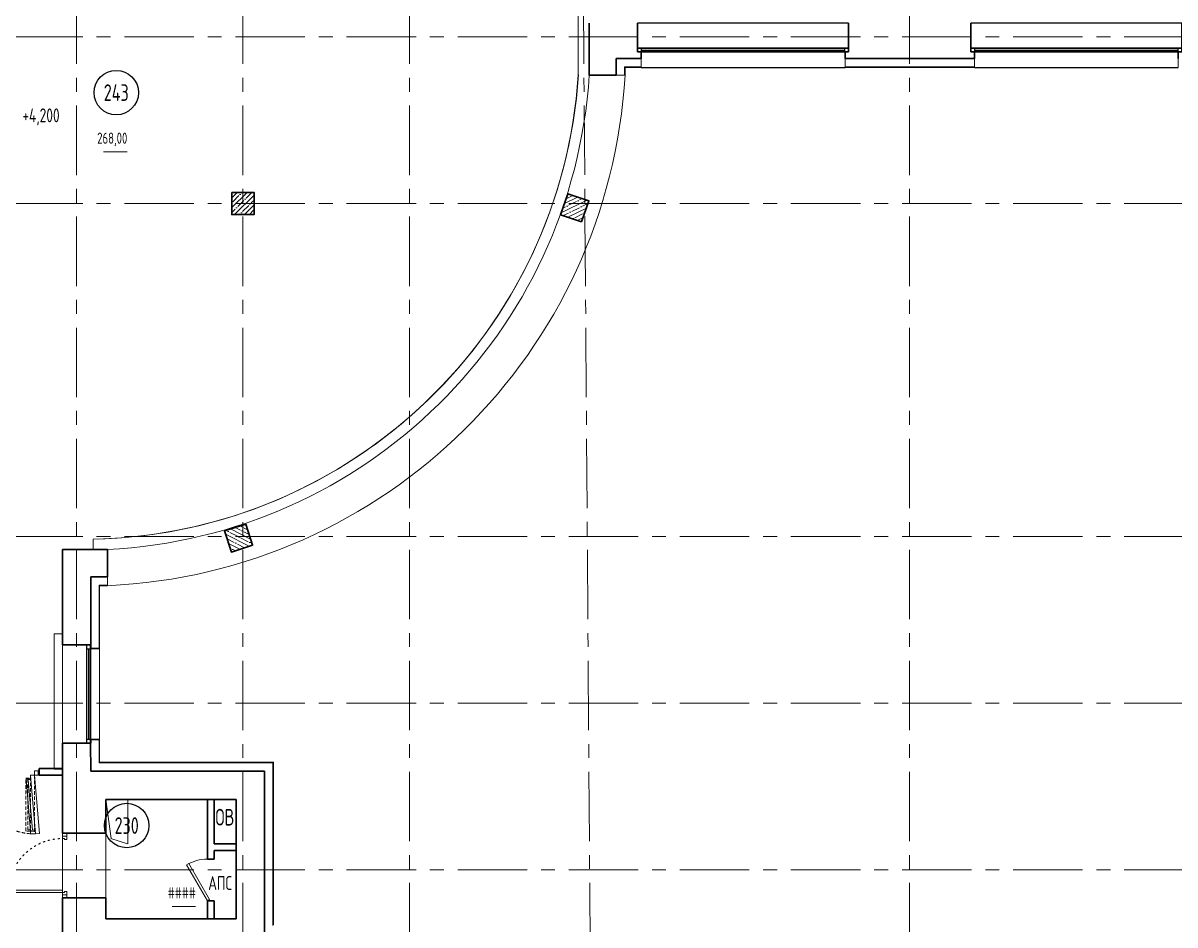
# Model space of a CAD drawing. Header units: millimetres. Extents: x -13407 to 95998, y -2719 to 109387.
# Drawn here: x 13611 to 34350, y 44292 to 60537 of the extents above; entities that cross this region are included whole.
import ezdxf
from ezdxf import colors
from ezdxf.entities.mleader import LeaderData, LeaderLine
from ezdxf.enums import TextEntityAlignment as Align
from ezdxf.math import Vec2, Vec3

# ---------------------------------------------------------------- set-up
doc = ezdxf.new("R2010")
doc.units = ezdxf.units.MM
for name, pattern in [('ACAD_ISO03W100', [30, 12, -18]), ('CENTER', [2, 1.25, -0.25, 0.25, -0.25]), ('DASHED', [19.05, 12.7, -6.35])]:
    doc.linetypes.add(name, pattern=pattern)
for name, color, linetype, lineweight in [('АР_Двери', 5, 'Continuous', 18), ('АР_Колонны', 5, 'Continuous', 30), ('АР_Колонны Штрих', 250, 'Continuous', 5), ('АР_Маркер экспликации', 239, 'Continuous', 13), ('АР_Навесной фасад', 5, 'Continuous', 5), ('АР_Номер помещения', 1, 'Continuous', 25), ('АР_Оси', 193, 'Continuous', 9), ('АР_Отметки', 250, 'Continuous', 15), ('АР_Перегородки витражные', 152, 'Continuous', 13), ('АР_Перегородки газоблок', 165, 'Continuous', 30), ('АР_Подоконники', 163, 'Continuous', 9), ('АР_Помещения_площадь', 19, 'Continuous', 9), ('АР_стены', 250, 'Continuous', 30), ('АР_Сущ Несущая стена', 202, 'Continuous', 30), ('АР_Шкафы ЭОМ', 1, 'Continuous', 0), ('Подвал', 250, 'Continuous', 30), ('Эвакуация', 7, 'Continuous', 9)]:
    doc.layers.add(name, color=color, linetype=linetype, lineweight=lineweight)
doc.layers.add('АР_новое окно', color=160, linetype='Continuous')
doc.layers.add('АР_Отверстия', color=251, linetype='Continuous')
doc.styles.add('ICOCPEUR', font='isocpeur.ttf')
doc.styles.add('ISOCPEUR', font='isocpeur.ttf', dxfattribs={"width": 0.7})
doc.styles.get("Standard").update_dxf_attribs({"font": 'arial.ttf'})

# ---------------------------------------------------------------- blocks, each defined once
blk = doc.blocks.new('*U68')
at = {"layer": 'АР_новое окно', "lineweight": 20}
for p, q in [((0, 3800), (-70, 3800)), ((0, 0), (-70, 0))]:
    blk.add_line(p, q, dxfattribs=at)
at = {"layer": 'АР_новое окно'}
for p, q in [((-70, 3800), (-70, 0)), ((-70, 0), (-70, 3800)), ((0, 3800), (0, 0)), ((0, 3730), (-70, 3730)), ((-35, 3730), (-35, 70)), ((0, 70), (-70, 70))]:
    blk.add_line(p, q, dxfattribs=at)
blk = doc.blocks.new('блок новое окно')
at = {"layer": 'АР_Навесной фасад', "ltscale": 100}
for points in [[(65, -640), (65, -800)], [(3735, -640), (3735, -800)]]:
    blk.add_lwpolyline(points, dxfattribs=at)
at = {"layer": 'АР_новое окно', "ltscale": 100}
for p, q in [((3800, 0), (0, 0)), ((3735, -521), (0, -521))]:
    blk.add_line(p, q, dxfattribs=at)
blk.add_lwpolyline([(65, -800), (3735, -800)], dxfattribs=at)
at = {"layer": 'АР_Сущ Несущая стена', "ltscale": 100}
for p, q in [((0, -521), (0, 0)), ((3800, -521), (3800, 0)), ((65, -521), (0, -521)), ((65, -521), (65, -640)), ((3800, -521), (3735, -521)), ((3735, -521), (3735, -640))]:
    blk.add_line(p, q, dxfattribs=at)
at = {"layer": 'АР_новое окно', "ltscale": 100, "xscale": -1, "rotation": 90}
blk.add_blockref('*U68', (3800, -521), dxfattribs=at)
blk = doc.blocks.new('*U50')
at = {"layer": 'АР_Номер помещения', "color": 7}
blk.add_circle((-518, 1403), 400, dxfattribs=at)
at = {"layer": 'АР_Помещения_площадь', "color": 7}
blk.add_line((-323, 336), (-746, 336), dxfattribs=at)
at = {"color": 7, "style": 'ISOCPEUR', "width": 0.7, "flags": 1}
blk.add_attdef('КАТЕГОРИЯ', (-499, -2092), '', height=250, dxfattribs=at)
at = {"layer": 'АР_Номер помещения', "color": 7, "style": 'ISOCPEUR', "width": 0.7}
blk.add_attdef('НОМЕР_ПОМЕЩЕНИЯ', text='', height=300, dxfattribs=at).set_placement((-518, 1403), align=Align.MIDDLE_CENTER)
at = {"layer": 'АР_Помещения_площадь', "color": 7, "lineweight": 30, "width": 0.7, "flags": 104}
blk.add_attdef('ИМЯ_ПОМЕЩЕНИЯ', text='', height=100, dxfattribs=at).set_placement((158, 1217), align=Align.MIDDLE_CENTER)
at = {"layer": 'АР_Помещения_площадь', "color": 7, "style": 'ISOCPEUR', "width": 0.7}
blk.add_attdef('ПЛОЩАДЬ_ПОМЕЩЕНИЯ', text='', height=200, dxfattribs=at).set_placement((-318, 583), align=Align.MIDDLE_RIGHT)
blk = doc.blocks.new('1700-3')
for p, q in [((-416, 1465), (-422, 1430)), ((-90, 1407), (-96, 1373))]:
    blk.add_line(p, q)
at = {"linetype": 'DASHED', "ltscale": 5}
for p, q in [((-991, 20), (-994, 55)), ((-80, 100), (-83, 135))]:
    blk.add_line(p, q, dxfattribs=at)
for points in [[(-476, 1526), (-12, 1444), (0, 1513), (-464, 1595)], [(0, -13), (-1051, -105), (-1057, -35), (-6, 57)]]:
    blk.add_lwpolyline(points, close=True)
for points in [[(-471, 1443), (0, 1443), (0, 1513), (-471, 1513)], [(0, -13), (-1055, -13), (-1055, 57), (0, 57)]]:
    blk.add_lwpolyline(points, close=True, dxfattribs=at)
for points in [[(-392, 1511), (-427, 1517), (-441, 1434), (-76, 1369), (-61, 1453), (-96, 1459)], [(-407, 1514), (-416, 1465), (-90, 1407), (-81, 1456)], [(80, 1600), (0, 1600), (0, 1583), (80, 1583), (80, 1600)], [(0, 1583), (80, 1583), (80, 1513), (50, 1513), (50, 1513), (0, 1513), (0, 1583)], [(-972, -28), (-1007, -31), (-1014, 54), (-63, 137), (-56, 52), (-91, 49)], [(-987, -29), (-991, 20), (-80, 100), (-76, 50)], [(0, -83), (80, -83), (80, -13), (50, -13), (50, -13), (0, -13), (0, -83)], [(80, -100), (0, -100), (0, -83), (80, -83), (80, -100)]]:
    blk.add_lwpolyline(points)
for points in [[(-386, 1443), (-421, 1443), (-421, 1358), (-50, 1358), (-50, 1443), (-85, 1443)], [(-401, 1443), (-401, 1393), (-70, 1393), (-70, 1443)], [(-970, 57), (-1005, 57), (-1005, 142), (-50, 142), (-50, 57), (-85, 57)], [(-985, 57), (-985, 107), (-70, 107), (-70, 57)]]:
    blk.add_lwpolyline(points, dxfattribs=at)
for centre, radius, start, end in [((0, 1513), 471, 170, 270), ((0, -13), 1055, 90, 181.2023)]:
    blk.add_arc(centre, radius, start, end, dxfattribs=at)
blk = doc.blocks.new('_DotSmall')
at = {"color": 0, "linetype": 'ByBlock', "const_width": 0.5}
blk.add_lwpolyline([(-0.0625, 0, 1), (0.0625, 0, 1)], format="xyb", close=True, dxfattribs=at)
blk = doc.blocks.new('*U75')
at = {"layer": 'АР_новое окно', "lineweight": 20}
for p, q in [((0, 1770), (-70, 1770)), ((0, 0), (-70, 0))]:
    blk.add_line(p, q, dxfattribs=at)
at = {"layer": 'АР_новое окно'}
for p, q in [((-70, 1770), (-70, 0)), ((-70, 0), (-70, 1770)), ((0, 1700), (-70, 1700)), ((-35, 1700), (-35, 70)), ((0, 1770), (0, 0)), ((0, 70), (-70, 70))]:
    blk.add_line(p, q, dxfattribs=at)
blk = doc.blocks.new('A$Cb1ac1438')
at = {"layer": 'АР_Колонны Штрих', "ltscale": 100}
h = blk.add_hatch(dxfattribs=at)
h.set_pattern_fill('ANSI35', color=256, scale=500, angle=161.0398)
h.set_pattern_definition([(206.039832, (898269.91, -348997.31), (54.874485, -112.311134), []), (206.039832, (898186.31, -348968.59), (54.874485, -112.311134), [156.25, -31.25, 0, -31.25])])
h.paths.add_polyline_path([(5719, -203), (6098, -333), (6228, 46), (5849, 176)])
h = blk.add_hatch(dxfattribs=at)
h.set_pattern_fill('ANSI35', color=256, scale=500, angle=-72.0645)
h.set_pattern_definition([(332.935457, (-256735.91, 917047.48), (56.87424, 111.311818), []), (332.935457, (-256708.7, 916963.39), (56.87424, 111.311818), [156.25, -31.25, 0, -31.25])])
h.paths.add_polyline_path([(173, -6155), (50, -5774), (-331, -5897), (-207, -6278)])
at = {"layer": 'АР_Колонны', "ltscale": 100}
for points in [[(6098, -333), (5719, -203), (5849, 176), (6228, 46)], [(50, -5774), (173, -6155), (-207, -6278), (-331, -5897)]]:
    blk.add_lwpolyline(points, close=True, dxfattribs=at)
blk = doc.blocks.new('*U5')
for p, q in [((-750, 0), (-750, 100)), ((0, 0), (0, 100))]:
    blk.add_line(p, q)
blk.add_lwpolyline([(0, 0), (-650, -375), (-671, -337), (-22, 38)], close=True)
blk.add_arc((0, 0), 750, 180, 210)
blk = doc.blocks.new('*U278')
for points in [[(0, 0), (0, -80), (55, -80), (55, 0), (0, 0)], [(55, -80), (55, 0), (115, 0), (115, -40), (100, -40), (100, -80), (55, -80)], [(1115, -80), (1115, 0), (1055, 0), (1055, -40), (1070, -40), (1070, -80), (1115, -80)], [(1170, 0), (1170, -80), (1115, -80), (1115, 0), (1170, 0)]]:
    blk.add_lwpolyline(points)
blk.add_lwpolyline([(100, -80), (100, -1050), (140, -1050), (140, -80)], close=True)
at = {"linetype": 'ACAD_ISO03W100', "ltscale": 3}
blk.add_arc((100, -80), 970, 270, 0, dxfattribs=at)
blk = doc.blocks.new('*U277')
at = {"layer": 'АР_Номер помещения', "color": 7}
blk.add_circle((-21607, 3200), 400, dxfattribs=at)
at = {"layer": 'АР_Помещения_площадь', "color": 7}
blk.add_line((-20367, 1739), (-20790, 1739), dxfattribs=at)
at = {"color": 7, "style": 'ISOCPEUR', "width": 0.7, "flags": 1}
blk.add_attdef('КАТЕГОРИЯ', (-499, -2092), '', height=250, dxfattribs=at)
at = {"layer": 'АР_Номер помещения', "color": 7, "style": 'ISOCPEUR', "width": 0.7}
blk.add_attdef('НОМЕР_ПОМЕЩЕНИЯ', text='', height=300, dxfattribs=at).set_placement((-21607, 3200), align=Align.MIDDLE_CENTER)
at = {"layer": 'АР_Помещения_площадь', "color": 7, "style": 'ISOCPEUR', "width": 0.7}
blk.add_attdef('ПЛОЩАДЬ_ПОМЕЩЕНИЯ', text='', height=200, dxfattribs=at).set_placement((-20362, 1985), align=Align.MIDDLE_RIGHT)
at = {"layer": 'АР_Помещения_площадь', "color": 7, "lineweight": 30, "width": 0.7, "flags": 104}
blk.add_attdef('ИМЯ_ПОМЕЩЕНИЯ', text='', height=100, dxfattribs=at).set_placement((158, 1217), align=Align.MIDDLE_CENTER)

msp = doc.modelspace()

# ---------------------------------------------------------------- hatches: boundary and pattern name
at = {"layer": 'АР_Колонны Штрих', "ltscale": 100}
h = msp.add_hatch(dxfattribs=at)
h.set_pattern_fill('ANSI35', color=256, scale=500)
h.set_pattern_definition([(45, (-939682.16, 97358.67), (-88.388348, 88.388348), []), (45, (-939593.77, 97358.67), (-88.388348, 88.388348), [156.25, -31.25, 0, -31.25])])
h.paths.add_polyline_path([(17769.9, 57487.2), (17369.9, 57487.2), (17369.9, 57087.2), (17769.9, 57087.2)])

# ---------------------------------------------------------------- linework, layer by layer
at = {"layer": 'АР_Колонны', "ltscale": 100}
msp.add_lwpolyline([(17369.9, 57487.2), (17769.9, 57487.2), (17769.9, 57087.2), (17369.9, 57087.2)], close=True, dxfattribs=at)
at = {"layer": 'АР_Навесной фасад', "ltscale": 100}
for p, q in [((24439.3, 59747.2), (24739.9, 59747.2)), ((24449.3, 59737.2), (24739.9, 59737.2)), ((28409.9, 59747.2), (30739.9, 59747.2)), ((28409.9, 59737.2), (30739.9, 59737.2)), ((14979.8, 49271), (14979.8, 50412.5)), ((14989.8, 47222.2), (14989.8, 50402.5)), ((14989.8, 47532.8), (14989.8, 49049.1)), ((14979.8, 47212.2), (14979.8, 47631)), ((18109.8, 47212.2), (14979.8, 47212.2)), ((18119.8, 47222.2), (14989.8, 47222.2)), ((18109.8, 44282.2), (18109.8, 47212.2)), ((18119.8, 44292.2), (18119.8, 47222.2))]:
    msp.add_line(p, q, dxfattribs=at)
at = {"layer": 'АР_Навесной фасад', "color": 18, "ltscale": 100, "true_color": 0x000000}
for points in [[(24439.3, 59597.2), (24439.3, 59747.2)], [(24449.3, 59597.2), (24449.3, 59737.2)], [(24289.3, 59597.2), (24449.3, 59597.2)], [(15129.8, 50412.5), (14979.8, 50412.5)], [(15129.8, 50402.5), (14989.8, 50402.5)], [(15129.8, 50562.5), (15129.8, 50402.5)]]:
    msp.add_lwpolyline(points, dxfattribs=at)
at = {"layer": 'АР_Оси', "linetype": 'CENTER', "ltscale": 1000}
for p, q in [((14569.9, 79049.7), (14572.6, 23367.3)), ((17569.9, 79049.7), (17569.9, 23317.3)), ((20569.9, 79049.7), (20569.9, 23317.3)), ((23569.9, 79049.7), (23969.9, 23317.3)), ((29569.9, 79049.7), (29569.9, 23317.3)), ((-12563.8, 60287.2), (70614.6, 60287.2)), ((-12563.8, 57287.2), (70614.6, 57287.2)), ((-12563.8, 51287.2), (70614.6, 51287.2)), ((-12563.8, 48287.2), (70614.6, 48287.2)), ((-12563.8, 45287.2), (70614.6, 45287.2))]:
    msp.add_line(p, q, dxfattribs=at)
at = {"layer": 'АР_Перегородки газоблок', "ltscale": 100}
for p, q in [((16929.8, 46552.2), (16929.8, 45477.2)), ((17049.8, 45630.6), (17449.8, 45630.6)), ((17049.8, 45630.6), (17049.8, 45477.2)), ((17049.8, 45477.2), (16929.8, 45477.2)), ((16929.8, 44727.2), (16929.8, 44402.2)), ((17049.8, 44727.2), (16929.8, 44727.2)), ((17049.8, 44727.2), (17049.8, 44402.2))]:
    msp.add_line(p, q, dxfattribs=at)
for points in [[(14319.8, 47108.1), (14319.8, 46988.1), (13901.4, 46988.1)], [(13901.4, 46988.1), (13901.4, 47108.1)], [(13901.4, 47108.1), (14319.8, 47108.1)], [(17049.8, 46552.2), (17049.8, 45750.6)], [(17449.8, 45750.6), (17049.8, 45750.6)]]:
    msp.add_lwpolyline(points, dxfattribs=at)
at = {"layer": 'АР_Подоконники', "ltscale": 100}
for p, q in [((23604.9, 59605.3), (23604.9, 60737.2)), ((14871.1, 51055.9), (14871.1, 51242.7))]:
    msp.add_line(p, q, dxfattribs=at)
msp.add_lwpolyline([(14319.8, 49535.1), (14169.8, 49535.1), (14169.8, 47101.2), (14319.8, 47101.2)], dxfattribs=at)
for centre, radius, start, end in [((14698.5, 60165.1), 8924.1, 271.10883, 356.40396), ((14688.1, 60177.4), 8940.2, 271.69125, 356.32908)]:
    msp.add_arc(centre, radius, start, end, dxfattribs=at)
at = {"layer": 'АР_Сущ Несущая стена', "ltscale": 100}
for p, q in [((23804.9, 59897.2), (23804.9, 60537.2)), ((24289.3, 59897.2), (24739.9, 59897.2)), ((28409.9, 59897.2), (30739.9, 59897.2)), ((23804.9, 59597.2), (24289.3, 59597.2)), ((23804.9, 59597.2), (24289.3, 59597.2)), ((14319.8, 49336), (14319.8, 51055.9)), ((14829.8, 51055.9), (14319.8, 51055.9)), ((14829.8, 51055.9), (14319.8, 51055.9)), ((15129.8, 50562.5), (15129.8, 51055.9)), ((15129.8, 50562.5), (15129.8, 51055.9)), ((14829.8, 49271), (14829.8, 50562.5)), ((14829.8, 49336), (14319.8, 49336)), ((14829.4, 49336), (14829.4, 49271)), ((14829.4, 49271), (14979.8, 49271)), ((14829.4, 47566), (14319.8, 47566)), ((14829.4, 47566), (14319.8, 47566)), ((14319.8, 47566), (14319.8, 45948.6)), ((14829.8, 47062.2), (14826.2, 47566)), ((14829.4, 47631), (14989.8, 47631)), ((14829.4, 47631), (14829.4, 47566)), ((17959.8, 47062.2), (14829.8, 47062.2)), ((17959.8, 44132.2), (17959.8, 47062.2)), ((15099.8, 45948.6), (15099.8, 46552.2)), ((17449.8, 46552.2), (15099.8, 46552.2)), ((17449.8, 44402.2), (17449.8, 46552.2)), ((15099.8, 45948.6), (14319.8, 45948.6)), ((14319.8, 44781.6), (14319.8, 43622.2)), ((15099.8, 44781.6), (14319.8, 44781.6)), ((15099.8, 44402.2), (15099.8, 44781.6)), ((16830, 44402.2), (15099.8, 44402.2)), ((17449.8, 44402.2), (16830, 44402.2))]:
    msp.add_line(p, q, dxfattribs=at)
at = {"layer": 'АР_Сущ Несущая стена', "lineweight": 18, "ltscale": 100}
msp.add_line((14319.8, 49336), (14319.8, 47566), dxfattribs=at)
at = {"layer": 'АР_Сущ Несущая стена', "ltscale": 100}
for points in [[(23804.9, 59897.2), (23804.9, 59597.2)], [(23804.9, 59897.2), (23804.9, 59597.2)], [(24289.3, 59597.2), (24289.3, 59897.2)], [(24289.3, 59597.2), (24289.3, 59897.2)], [(15129.8, 51055.9), (14829.8, 51055.9)], [(15129.8, 51055.9), (14829.8, 51055.9)], [(15129.8, 50562.5), (14829.8, 50562.5)], [(15129.8, 50562.5), (14829.8, 50562.5)]]:
    msp.add_lwpolyline(points, dxfattribs=at)
at = {"layer": 'АР_Сущ Несущая стена', "lineweight": 18, "ltscale": 100}
for centre, radius, start, end in [((14679.8, 60189.1), 9144.3, 272.82064, 356.28873), ((14687.5, 60171.1), 9778.7, 272.59255, 356.63539)]:
    msp.add_arc(centre, radius, start, end, dxfattribs=at)
at = {"layer": 'Подвал', "lineweight": 13, "ltscale": 500}
msp.add_lwpolyline([(14319.8, 44781.6), (15099.8, 44781.6), (15099.8, 45948.6), (14319.8, 45948.6)], close=True, dxfattribs=at)
at = {"layer": 'Эвакуация', "lineweight": 18}
for p, q in [((15199.8, 45850.6), (15099.8, 46550.6)), ((15499.8, 45750.6), (15499.8, 46550.6)), ((15494.3, 45752.2), (15194.3, 45852.2))]:
    msp.add_line(p, q, dxfattribs=at)
at = {"layer": 'Эвакуация'}
msp.add_line((15499.8, 46550.6), (15499.8, 45750.6), dxfattribs=at)

# ---------------------------------------------------------------- block references
for p in [(24674.9, 60537.2), (30674.9, 60537.2)]:
    msp.add_blockref('блок новое окно', p)
at = {"layer": 'АР_Двери', "xscale": -1, "rotation": 270}
msp.add_blockref('*U278', (14399.8, 44778.6), dxfattribs=at)
at = {"layer": 'АР_Двери', "rotation": 270}
msp.add_blockref('*U5', (16929.8, 44727.2), dxfattribs=at)
at = {"layer": 'АР_Маркер экспликации'}
ref = msp.add_blockref('*U50', (15806.8, 57881.3), dxfattribs=at)
ref.add_attrib('НОМЕР_ПОМЕЩЕНИЯ', '243', dxfattribs={"layer": 'АР_Номер помещения', "color": 7, "height": 300, "style": 'ISOCPEUR', "width": 0.7}).set_placement((15289.2, 59284.1), align=Align.MIDDLE_CENTER)
ref.add_attrib('ПЛОЩАДЬ_ПОМЕЩЕНИЯ', '268,00', dxfattribs={"layer": 'АР_Помещения_площадь', "color": 7, "height": 200, "style": 'ISOCPEUR', "width": 0.7}).set_placement((15488.3, 58463.9), align=Align.MIDDLE_RIGHT)
at = {"layer": 'АР_Маркер экспликации', "color": 7}
ref = msp.add_blockref('*U277', (37083.7, 42883.1), dxfattribs=at)
ref.add_attrib('НОМЕР_ПОМЕЩЕНИЯ', '230', dxfattribs={"layer": 'АР_Номер помещения', "color": 7, "height": 300, "style": 'ISOCPEUR', "width": 0.7}).set_placement((15476.8, 46082.7), align=Align.MIDDLE_CENTER)
ref.add_attrib('ПЛОЩАДЬ_ПОМЕЩЕНИЯ', '####', dxfattribs={"layer": 'АР_Помещения_площадь', "color": 7, "height": 200, "style": 'ISOCPEUR', "width": 0.7}).set_placement((16721.4, 44868.4), align=Align.MIDDLE_RIGHT)
at = {"layer": 'АР_новое окно', "xscale": -1}
msp.add_blockref('*U75', (14756.2, 47566), dxfattribs=at)
at = {"layer": 'АР_Перегородки витражные', "rotation": 89.99999999999999}
msp.add_blockref('1700-3', (13801.4, 46988.1), dxfattribs=at)
at = {"layer": 'АР_стены', "color": 51, "ltscale": 100, "true_color": 0xf8f6b0}
msp.add_blockref('A$Cb1ac1438', (17569.9, 57287.2), dxfattribs=at)

# ---------------------------------------------------------------- texts
at = {"layer": 'АР_Отверстия', "ltscale": 100, "insert": (17243.9, 46233.3), "char_height": 300, "attachment_point": 5, "line_spacing_factor": 0.7, "style": 'ICOCPEUR'}
msp.add_mtext('\\A1;{\\W0.7;ОВ}', dxfattribs=at)
at = {"layer": 'АР_Шкафы ЭОМ', "ltscale": 100, "insert": (17159.8, 45047.2), "char_height": 250, "attachment_point": 5, "style": 'ICOCPEUR'}
msp.add_mtext('\\A1;{\\W0.7;АПС}', dxfattribs=at)

# ---------------------------------------------------------------- leaders
at = {"layer": 'АР_Отметки'}
ml = msp.add_multileader_mtext('Standard', dxfattribs=at)
ml.set_content('Л.4', color=256, style='ISOCPEUR')
ml.set_leader_properties(color=256, linetype='Continuous', lineweight=-1)
ml.set_arrow_properties(name='DOTSMALL')
ml.build(insert=Vec2(0, 0))
ml.multileader.update_dxf_attribs({"has_text_frame": 1, "text_left_attachment_type": 4, "text_right_attachment_type": 4, "dogleg_length": 100, "arrow_head_size": 180})
ctx = ml.context
ctx.base_point, ctx.char_height, ctx.arrow_head_size, ctx.landing_gap_size, ctx.plane_origin = Vec3(24105, 74801.7), 250, 180, 50, Vec3(52223.5, 62665)
ctx.left_attachment, ctx.right_attachment = 4, 4
notes = []
notes.append((ctx, [(0, (0, 0, 0), (0, 0), (1, 0), 1, [])]))
ctx.mtext.insert, ctx.mtext.width, ctx.mtext.line_spacing_style, ctx.mtext.flow_direction = Vec3(24155, 75135.1), 852.697, 2, 5
ml = msp.add_multileader_mtext('Standard', dxfattribs=at)
ml.set_content('+4,200', color=256, style='ISOCPEUR')
ml.set_leader_properties(color=256, linetype='Continuous', lineweight=-1)
ml.set_arrow_properties(name='DOTSMALL')
ml.build(insert=Vec2(0, 0))
ml.multileader.update_dxf_attribs({"has_text_frame": 1, "text_left_attachment_type": 4, "text_right_attachment_type": 4, "dogleg_length": 100, "arrow_head_size": 180})
ctx = ml.context
ctx.base_point, ctx.char_height, ctx.arrow_head_size, ctx.landing_gap_size, ctx.plane_origin = Vec3(29759, 73421.5), 250, 180, 50, Vec3(29677.6, 72154)
ctx.left_attachment, ctx.right_attachment = 4, 4
notes.append((ctx, [(0, (0, 0, 0), (0, 0), (1, 0), 1, [])]))
ctx.mtext.insert, ctx.mtext.width, ctx.mtext.line_spacing_style, ctx.mtext.flow_direction = Vec3(29809, 73754.8), 852.697, 2, 5
ml = msp.add_multileader_mtext('Standard', dxfattribs=at)
ml.set_content('+2,850', color=256, style='ISOCPEUR')
ml.set_leader_properties(color=256, linetype='Continuous', lineweight=-1)
ml.set_arrow_properties(name='DOTSMALL')
ml.build(insert=Vec2(0, 0))
ml.multileader.update_dxf_attribs({"has_text_frame": 1, "text_left_attachment_type": 4, "text_right_attachment_type": 4, "dogleg_length": 100, "arrow_head_size": 180})
ctx = ml.context
ctx.base_point, ctx.char_height, ctx.arrow_head_size, ctx.landing_gap_size, ctx.plane_origin = Vec3(23981.1, 72724.2), 250, 180, 50, Vec3(24541, 73663.5)
ctx.left_attachment, ctx.right_attachment = 4, 4
notes.append((ctx, [(0, (0, 0, 0), (0, 0), (1, 0), 1, [])]))
ctx.mtext.insert, ctx.mtext.width, ctx.mtext.line_spacing_style, ctx.mtext.flow_direction = Vec3(24031.1, 73057.5), 852.697, 2, 5
ml = msp.add_multileader_mtext('Standard', dxfattribs=at)
ml.set_content('+2,100', color=256, style='ISOCPEUR')
ml.set_leader_properties(color=256, linetype='Continuous', lineweight=-1)
ml.set_arrow_properties(name='DOTSMALL')
ml.build(insert=Vec2(0, 0))
ml.multileader.update_dxf_attribs({"has_text_frame": 1, "text_left_attachment_type": 4, "text_right_attachment_type": 4, "dogleg_length": 100, "arrow_head_size": 180})
ctx = ml.context
ctx.base_point, ctx.char_height, ctx.arrow_head_size, ctx.landing_gap_size, ctx.plane_origin = Vec3(55581.7, 70947), 250, 180, 50, Vec3(49822.1, 65161.6)
ctx.left_attachment, ctx.right_attachment = 4, 4
notes.append((ctx, [(0, (0, 0, 0), (0, 0), (1, 0), 1, [])]))
ctx.mtext.insert, ctx.mtext.width, ctx.mtext.line_spacing_style, ctx.mtext.flow_direction = Vec3(55631.7, 71280.3), 852.697, 2, 5
ml = msp.add_multileader_mtext('Standard', dxfattribs=at)
ml.set_content('Л.5', color=256, style='ISOCPEUR')
ml.set_leader_properties(color=256, linetype='Continuous', lineweight=-1)
ml.set_arrow_properties(name='DOTSMALL')
ml.build(insert=Vec2(0, 0))
ml.multileader.update_dxf_attribs({"has_text_frame": 1, "text_left_attachment_type": 4, "text_right_attachment_type": 4, "dogleg_length": 100, "arrow_head_size": 180})
ctx = ml.context
ctx.base_point, ctx.char_height, ctx.arrow_head_size, ctx.landing_gap_size, ctx.plane_origin = Vec3(54054.2, 70700.7), 250, 180, 50, Vec3(79808.7, 56971.3)
ctx.left_attachment, ctx.right_attachment = 4, 4
notes.append((ctx, [(0, (0, 0, 0), (0, 0), (1, 0), 1, [])]))
ctx.mtext.insert, ctx.mtext.width, ctx.mtext.line_spacing_style, ctx.mtext.flow_direction = Vec3(54104.2, 71034), 852.697, 2, 5
ml = msp.add_multileader_mtext('Standard', dxfattribs=at)
ml.set_content('+4,200', color=256, style='ISOCPEUR')
ml.set_leader_properties(color=256, linetype='Continuous', lineweight=-1)
ml.set_arrow_properties(name='DOTSMALL')
ml.build(insert=Vec2(0, 0))
ml.multileader.update_dxf_attribs({"has_text_frame": 1, "text_left_attachment_type": 4, "text_right_attachment_type": 4, "dogleg_length": 100, "arrow_head_size": 180})
ctx = ml.context
ctx.base_point, ctx.char_height, ctx.arrow_head_size, ctx.landing_gap_size, ctx.plane_origin = Vec3(25913.8, 67369.3), 250, 180, 50, Vec3(25832.4, 66101.8)
ctx.left_attachment, ctx.right_attachment = 4, 4
notes.append((ctx, [(0, (0, 0, 0), (0, 0), (1, 0), 1, [])]))
ctx.mtext.insert, ctx.mtext.width, ctx.mtext.line_spacing_style, ctx.mtext.flow_direction = Vec3(25963.8, 67702.7), 852.697, 2, 5
ml = msp.add_multileader_mtext('Standard', dxfattribs=at)
ml.set_content('+4,200', color=256, style='ISOCPEUR')
ml.set_leader_properties(color=256, linetype='Continuous', lineweight=-1)
ml.set_arrow_properties(name='DOTSMALL')
ml.build(insert=Vec2(0, 0))
ml.multileader.update_dxf_attribs({"has_text_frame": 1, "text_left_attachment_type": 4, "text_right_attachment_type": 4, "dogleg_length": 100, "arrow_head_size": 180})
ctx = ml.context
ctx.base_point, ctx.char_height, ctx.arrow_head_size, ctx.landing_gap_size, ctx.plane_origin = Vec3(55040.2, 64919.7), 250, 180, 50, Vec3(54958.8, 63652.1)
ctx.left_attachment, ctx.right_attachment = 4, 4
notes.append((ctx, [(0, (0, 0, 0), (0, 0), (1, 0), 1, [])]))
ctx.mtext.insert, ctx.mtext.width, ctx.mtext.line_spacing_style, ctx.mtext.flow_direction = Vec3(55090.2, 65253), 852.697, 2, 5
ml = msp.add_multileader_mtext('Standard', dxfattribs=at)
ml.set_content('+4,200', color=256, style='ISOCPEUR')
ml.set_leader_properties(color=256, linetype='Continuous', lineweight=-1)
ml.set_arrow_properties(name='DOTSMALL')
ml.build(insert=Vec2(0, 0))
ml.multileader.update_dxf_attribs({"has_text_frame": 1, "text_left_attachment_type": 4, "text_right_attachment_type": 4, "dogleg_length": 100, "arrow_head_size": 180})
ctx = ml.context
ctx.base_point, ctx.char_height, ctx.arrow_head_size, ctx.landing_gap_size, ctx.plane_origin = Vec3(13549.7, 58666.1), 250, 180, 50, Vec3(13468.3, 57398.6)
ctx.left_attachment, ctx.right_attachment = 4, 4
notes.append((ctx, [(0, (0, 0, 0), (0, 0), (1, 0), 1, [])]))
ctx.mtext.insert, ctx.mtext.width, ctx.mtext.line_spacing_style, ctx.mtext.flow_direction = Vec3(13599.7, 58999.5), 852.697, 2, 5
for ctx, leaders in notes:
    for number, flags, end, landing, length, lines in leaders:
        leader = LeaderData()
        leader.index, (leader.has_last_leader_line, leader.has_dogleg_vector, leader.attachment_direction) = number, flags
        leader.last_leader_point, leader.dogleg_vector, leader.dogleg_length = Vec3(end), Vec3(landing), length
        for number, points, colour, breaks in lines:
            line = LeaderLine()
            line.index, line.vertices, line.color, line.breaks = number, Vec3.list(points), colors.encode_raw_color(colour), breaks
            leader.lines.append(line)
        ctx.leaders.append(leader)

doc.saveas('drawing.dxf')
